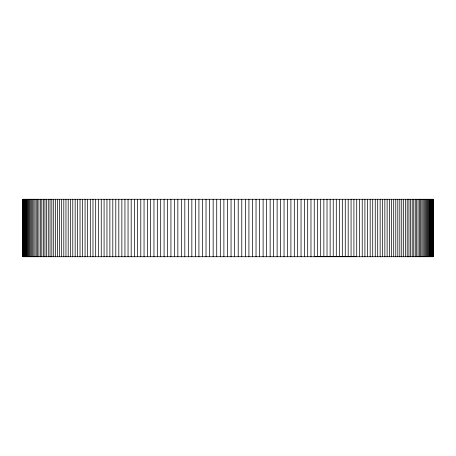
<?xml version="1.0" encoding="UTF-8"?>
<svg xmlns="http://www.w3.org/2000/svg" width="456" height="456" viewBox="0 0 456 456"><rect width="100%" height="100%" fill="white"/><g stroke="black" fill="none" stroke-linecap="round" stroke-linejoin="round"><path stroke-width="0.68" d="M22.8 256.728L433.2 256.728L433.2 199.272L22.8 199.272L22.84 256.728M314.589 256.5L356.21 256.62M433.16 199.272L433.092 256.728M433.057 199.272L433.057 256.728M432.892 199.272L432.892 256.728M432.664 199.272L432.664 256.728M432.373 199.272L432.373 256.728M432.02 199.272L432.02 256.728M431.604 199.272L431.604 256.728M431.131 199.272L431.131 256.728M430.589 199.272L430.589 256.728M429.991 199.272L429.991 256.728M429.33 199.272L429.33 256.728M428.606 199.272L428.606 256.728M427.819 199.272L427.819 256.728M426.976 199.272L426.976 256.728M426.069 199.272L426.069 256.728M425.106 199.272L425.106 256.728M424.08 199.272L424.08 256.728M422.991 199.272L422.991 256.728M421.846 199.272L421.846 256.728M420.643 199.272L420.643 256.728M419.383 199.272L419.383 256.728M418.061 199.272L418.061 256.728M416.681 199.272L416.681 256.728M415.245 199.272L415.245 256.728M413.752 199.272L413.752 256.728M412.201 199.272L412.201 256.728M410.594 199.272L410.594 256.728M408.929 199.272L408.929 256.728M407.214 199.272L407.214 256.728M405.441 199.272L405.441 256.728M403.617 199.272L403.617 256.728M401.736 199.272L401.736 256.728M399.804 199.272L399.804 256.728M397.82 199.272L397.82 256.728M395.785 199.272L395.785 256.728M393.699 199.272L393.699 256.728M391.561 199.272L391.561 256.728M389.373 199.272L389.373 256.728M387.138 199.272L387.138 256.728M384.853 199.272L384.853 256.728M382.516 199.272L382.516 256.728M380.139 199.272L380.139 256.728M377.71 199.272L377.71 256.728M375.242 199.272L375.242 256.728M372.723 199.272L372.723 256.728M370.164 199.272L370.164 256.728M367.559 199.272L367.559 256.728M364.914 199.272L364.914 256.728M362.224 199.272L362.224 256.728M359.493 199.272L359.493 256.728M356.723 199.272L356.723 256.728M353.913 199.272L353.913 256.728M351.069 199.272L351.069 256.728M348.184 199.272L348.184 256.728M345.266 199.272L345.266 256.728M342.308 199.272L342.308 256.728M339.315 199.272L339.315 256.728M336.289 199.272L336.289 256.728M333.233 199.272L333.233 256.728M330.138 199.272L330.138 256.728M327.02 199.272L327.02 256.728M323.868 199.272L323.868 256.728M320.688 199.272L320.688 256.728M317.479 199.272L317.479 256.728M314.241 199.272L314.241 256.728M310.975 199.272L310.975 256.728M307.692 199.272L307.692 256.728M304.38 199.272L304.38 256.728M301.04 199.272L301.04 256.728M297.682 199.272L297.682 256.728M294.302 199.272L294.302 256.728M290.905 199.272L290.905 256.728M287.485 199.272L287.485 256.728M284.048 199.272L284.048 256.728M280.6 199.272L280.6 256.728M277.128 199.272L277.128 256.728M273.646 199.272L273.646 256.728M270.146 199.272L270.146 256.728M266.635 199.272L266.635 256.728M263.112 199.272L263.112 256.728M259.578 199.272L259.578 256.728M256.033 199.272L256.033 256.728M252.481 199.272L252.481 256.728M248.919 199.272L248.919 256.728M245.356 199.272L245.356 256.728M241.783 199.272L241.783 256.728M238.209 199.272L238.209 256.728M234.629 199.272L234.629 256.728M231.049 199.272L231.049 256.728M227.47 199.272L227.47 256.728M223.89 199.272L223.89 256.728M220.311 199.272L220.311 256.728M216.731 199.272L216.731 256.728M213.157 199.272L213.157 256.728M209.589 199.272L209.589 256.728M206.021 199.272L206.021 256.728M202.464 199.272L202.464 256.728M198.919 199.272L198.919 256.728M195.373 199.272L195.373 256.728M191.845 199.272L191.845 256.728M188.328 199.272L188.328 256.728M184.817 199.272L184.817 256.728M181.323 199.272L181.323 256.728M177.846 199.272L177.846 256.728M174.38 199.272L174.38 256.728M170.932 199.272L170.932 256.728M167.5 199.272L167.5 256.728M164.086 199.272L164.086 256.728M160.694 199.272L160.694 256.728M157.32 199.272L157.32 256.728M153.968 199.272L153.968 256.728M150.64 199.272L150.64 256.728M147.334 199.272L147.334 256.728M144.05 199.272L144.05 256.728M140.796 199.272L140.796 256.728M137.569 199.272L137.569 256.728M134.366 199.272L134.366 256.728M131.197 199.272L131.197 256.728M128.05 199.272L128.05 256.728M124.938 199.272L124.938 256.728M121.86 199.272L121.86 256.728M118.811 199.272L118.811 256.728M115.795 199.272L115.795 256.728M112.814 199.272L112.814 256.728M109.867 199.272L109.867 256.728M106.955 199.272L106.955 256.728M104.082 199.272L104.082 256.728M101.249 199.272L101.249 256.728M98.45 199.272L98.45 256.728M95.692 199.272L95.692 256.728M92.978 199.272L92.978 256.728M90.299 199.272L90.299 256.728M87.666 199.272L87.666 256.728M85.072 199.272L85.072 256.728M82.525 199.272L82.525 256.728M80.022 199.272L80.022 256.728M77.566 199.272L77.566 256.728M75.154 199.272L75.154 256.728M72.783 199.272L72.783 256.728M70.469 199.272L70.469 256.728M68.195 199.272L68.195 256.728M65.972 199.272L65.972 256.728M63.8 199.272L63.8 256.728M61.68 199.272L61.68 256.728M59.605 199.272L59.605 256.728M57.587 199.272L57.587 256.728M55.615 199.272L55.615 256.728M53.7 199.272L53.7 256.728M51.836 199.272L51.836 256.728M50.029 199.272L50.029 256.728M48.273 199.272L48.273 256.728M46.569 199.272L46.569 256.728M44.927 199.272L44.927 256.728M43.337 199.272L43.337 256.728M41.804 199.272L41.804 256.728M40.327 199.272L40.327 256.728M38.902 199.272L38.902 256.728M37.546 199.272L37.546 256.728M36.241 199.272L36.241 256.728M34.992 199.272L34.992 256.728M33.807 199.272L33.807 256.728M32.678 199.272L32.678 256.728M31.612 199.272L31.612 256.728M30.603 199.272L30.603 256.728M29.657 199.272L29.657 256.728M28.768 199.272L28.768 256.728M27.941 199.272L27.941 256.728M27.172 199.272L27.172 256.728M26.471 199.272L26.471 256.728M25.827 199.272L25.827 256.728M25.245 199.272L25.245 256.728M24.721 199.272L24.721 256.728M24.265 199.272L24.265 256.728M23.866 199.272L23.866 256.728M23.535 199.272L23.535 256.728M23.262 199.272L23.262 256.728M23.051 199.272L23.051 256.728M22.908 199.272L22.942 256.728"/></g></svg>
